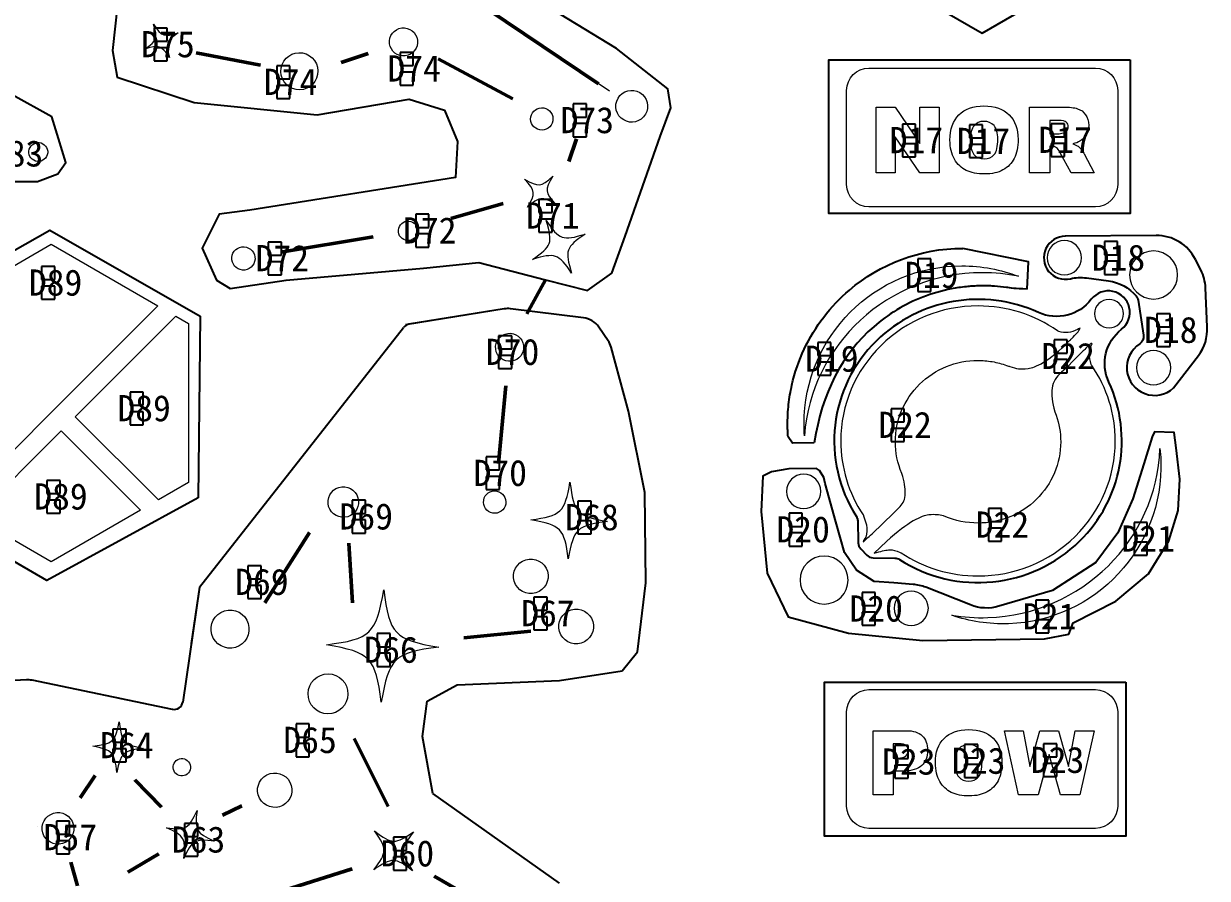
# Model space of a CAD drawing. Header units: millimetres. Extents: x -366 to 289, y -244 to 75.
# Drawn here: x 43.96 to 71.04, y 7.96 to 27.5 of the extents above; entities that cross this region are included whole.
import ezdxf

# ---------------------------------------------------------------- set-up
doc = ezdxf.new("R2010")
doc.units = ezdxf.units.MM
doc.header["$MEASUREMENT"] = 0
doc.linetypes.add('CENTER', pattern=[0.6, 0.375, -0.075, 0.075, -0.075])
for name, color, linetype in [('_U+56FE_U+5C42 1', 7, 'Continuous'), ('DEFAULT_1', 7, 'CENTER'), ('图层1', 1, 'Continuous')]:
    doc.layers.add(name, color=color, linetype=linetype)
doc.styles.add('TEXTSTYLE_3', font='simfang.ttf')

# ---------------------------------------------------------------- blocks, each defined once
blk = doc.blocks.new('LED A')
at = {"layer": 'DEFAULT_1'}
for p, q in [((2529.621, 927.49), (2529.621, 927.19)), ((2529.922, 927.49), (2529.621, 927.49)), ((2529.922, 927.19), (2529.922, 927.49)), ((2529.621, 927.19), (2529.922, 927.19)), ((2529.621, 927.04), (2529.621, 926.74)), ((2529.922, 927.04), (2529.621, 927.04)), ((2529.922, 926.74), (2529.922, 927.04)), ((2529.621, 926.74), (2529.922, 926.74))]:
    blk.add_line(p, q, dxfattribs=at)
blk = doc.blocks.new('LEDA 23')
at = {"color": 5}
blk.add_blockref('LED A', (-807.49, -1266.865), dxfattribs=at)

msp = doc.modelspace()

# ---------------------------------------------------------------- linework, layer by layer
at = {"layer": '_U+56FE_U+5C42 1', "lineweight": 0}
msp.add_lwpolyline([(57.362, 25.957), (53.951, 28.258)], dxfattribs=at)
at = {"layer": '_U+56FE_U+5C42 1', "lineweight": 50}
for points in [[(57.106, 26.13), (54.124, 28.141)], [(47.904, 26.839), (49.374, 26.552)], [(51.22, 26.615), (51.84, 26.819)], [(53.438, 26.696), (55.147, 25.78)], [(56.605, 24.87), (56.427, 24.352)], [(54.928, 23.393), (53.728, 23.047)], [(49.841, 22.277), (51.952, 22.631)], [(55.897, 21.647), (55.467, 20.864)], [(54.819, 17.44), (54.99, 19.218)], [(49.477, 14.253), (50.495, 15.867)], [(51.4, 15.621), (51.482, 14.253)], [(55.56, 13.612), (54.024, 13.458)], [(51.516, 11.151), (52.294, 9.601)], [(45.249, 9.796), (45.594, 10.31)], [(47.11, 9.587), (46.498, 10.209)], [(48.952, 9.615), (48.505, 9.399)], [(44.272, 9.148), (44.272, 9.148)], [(46.34, 8.095), (47.052, 8.515)], [(45.19, 7.787), (45.036, 8.326)], [(49.332, 7.494), (51.472, 8.172)], [(55.911, 6.524), (53.348, 8.008)]]:
    msp.add_lwpolyline(points, dxfattribs=at)
at = {"layer": '_U+56FE_U+5C42 1', "lineweight": 0}
for points in [[(63.894, 25.595), (64.46, 24.763), (64.46, 25.595), (64.899, 25.595), (64.899, 24.09), (64.46, 24.09), (63.897, 24.917), (63.897, 24.09), (63.459, 24.09), (63.459, 25.595)], [(47.729, 20.642), (47.729, 17.01), (47.039, 16.612), (45.138, 18.514), (47.435, 20.812)], [(46.63, 16.376), (44.586, 15.195), (42.833, 16.208), (44.816, 18.191)], [(66.824, 11.333), (66.979, 10.512), (67.206, 11.333), (67.635, 11.333), (67.862, 10.513), (68.017, 11.333), (68.446, 11.333), (68.122, 9.866), (67.678, 9.866), (67.421, 10.789), (67.165, 9.866), (66.72, 9.866), (66.394, 11.333)]]:
    msp.add_lwpolyline(points, close=True, dxfattribs=at)
for points in [[(46.732, 26.923), (47.01, 27.113), (47.028, 27.167), (46.928, 27.488)], [(46.928, 27.488), (47.117, 27.21), (47.171, 27.191), (47.492, 27.292)], [(52.328, 27.045), (52.306, 27.221), (52.43, 27.382), (52.606, 27.405)], [(52.606, 27.405), (52.782, 27.427), (52.943, 27.303), (52.966, 27.127)], [(47.492, 27.292), (47.214, 27.102), (47.196, 27.048), (47.296, 26.727)], [(52.966, 27.127), (52.988, 26.951), (52.864, 26.79), (52.687, 26.767)], [(47.296, 26.727), (47.106, 27.005), (47.053, 27.024), (46.732, 26.923)], [(49.847, 26.49), (49.889, 26.72), (50.109, 26.874), (50.34, 26.833)], [(50.34, 26.833), (50.571, 26.791), (50.725, 26.57), (50.683, 26.34)], [(52.687, 26.767), (52.511, 26.745), (52.351, 26.869), (52.328, 27.045)], [(50.19, 25.997), (49.96, 26.038), (49.806, 26.259), (49.847, 26.49)], [(50.683, 26.34), (50.642, 26.109), (50.421, 25.955), (50.19, 25.997)], [(62.785, 25.976), (62.785, 26.258), (63.014, 26.486), (63.295, 26.486)], [(63.295, 26.486), (63.295, 26.486), (68.477, 26.486), (68.477, 26.486)], [(68.477, 26.486), (68.759, 26.486), (68.987, 26.258), (68.987, 25.976)], [(57.599, 25.858), (57.733, 26.007), (57.963, 26.019), (58.113, 25.885)], [(57.626, 25.344), (57.477, 25.478), (57.464, 25.708), (57.599, 25.858)], [(62.785, 23.823), (62.785, 23.823), (62.785, 25.976), (62.785, 25.976)], [(68.987, 25.976), (68.987, 25.976), (68.987, 23.823), (68.987, 23.823)], [(55.559, 25.369), (55.584, 25.509), (55.717, 25.601), (55.856, 25.576)], [(55.856, 25.576), (55.995, 25.551), (56.088, 25.418), (56.063, 25.279)], [(66.966, 24.09), (66.966, 24.09), (66.966, 25.595), (66.966, 25.595)], [(66.966, 25.595), (66.966, 25.595), (67.741, 25.595), (67.741, 25.595)], [(67.741, 25.595), (67.884, 25.595), (67.994, 25.583), (68.07, 25.558)], [(68.07, 25.558), (68.146, 25.534), (68.207, 25.488), (68.254, 25.421)], [(55.766, 25.072), (55.626, 25.097), (55.534, 25.23), (55.559, 25.369)], [(56.063, 25.279), (56.038, 25.14), (55.905, 25.047), (55.766, 25.072)], [(65.149, 24.842), (65.149, 25.087), (65.218, 25.279), (65.355, 25.416)], [(67.637, 25.291), (67.637, 25.291), (67.433, 25.291), (67.433, 25.291)], [(67.433, 25.291), (67.433, 25.291), (67.433, 24.985), (67.433, 24.985)], [(67.81, 25.252), (67.78, 25.278), (67.722, 25.291), (67.637, 25.291)], [(65.7, 25.169), (65.643, 25.103), (65.614, 24.993), (65.614, 24.84)], [(67.433, 24.985), (67.433, 24.985), (67.629, 24.985), (67.629, 24.985)], [(67.629, 24.985), (67.65, 24.985), (67.691, 24.992), (67.752, 25.006)], [(67.752, 25.006), (67.783, 25.012), (67.808, 25.028), (67.827, 25.053)], [(68.27, 24.961), (68.235, 24.901), (68.186, 24.852), (68.123, 24.814)], [(44.077, 24.59), (44.089, 24.708), (44.195, 24.795), (44.313, 24.783)], [(44.313, 24.783), (44.432, 24.771), (44.519, 24.665), (44.507, 24.546)], [(65.253, 24.402), (65.184, 24.519), (65.149, 24.666), (65.149, 24.842)], [(65.614, 24.84), (65.614, 24.688), (65.643, 24.579), (65.699, 24.512)], [(67.474, 24.701), (67.474, 24.701), (67.433, 24.701), (67.433, 24.701)], [(67.433, 24.701), (67.433, 24.701), (67.433, 24.09), (67.433, 24.09)], [(67.588, 24.666), (67.554, 24.689), (67.516, 24.701), (67.474, 24.701)], [(67.672, 24.55), (67.64, 24.61), (67.612, 24.648), (67.588, 24.666)], [(68.123, 24.814), (68.084, 24.79), (68.029, 24.77), (67.96, 24.754)], [(67.96, 24.754), (68.016, 24.736), (68.056, 24.717), (68.081, 24.699)], [(68.081, 24.699), (68.098, 24.687), (68.123, 24.66), (68.156, 24.62)], [(44.27, 24.353), (44.151, 24.365), (44.065, 24.471), (44.077, 24.59)], [(44.507, 24.546), (44.495, 24.428), (44.389, 24.341), (44.27, 24.353)], [(65.523, 24.146), (65.412, 24.2), (65.322, 24.285), (65.253, 24.402)], [(67.92, 24.09), (67.92, 24.09), (67.672, 24.55), (67.672, 24.55)], [(68.156, 24.62), (68.188, 24.579), (68.21, 24.548), (68.221, 24.526)], [(68.221, 24.526), (68.221, 24.526), (68.446, 24.09), (68.446, 24.09)], [(55.419, 23.946), (55.732, 23.762), (55.793, 23.768), (56.061, 24.014)], [(55.487, 23.305), (55.671, 23.618), (55.665, 23.679), (55.419, 23.946)], [(56.061, 24.014), (55.876, 23.701), (55.883, 23.64), (56.129, 23.373)], [(67.433, 24.09), (67.433, 24.09), (66.966, 24.09), (66.966, 24.09)], [(68.446, 24.09), (68.446, 24.09), (67.92, 24.09), (67.92, 24.09)], [(63.295, 23.313), (63.014, 23.313), (62.785, 23.542), (62.785, 23.823)], [(68.987, 23.823), (68.987, 23.542), (68.759, 23.313), (68.477, 23.313)], [(56.129, 23.373), (55.815, 23.557), (55.754, 23.551), (55.487, 23.305)], [(68.477, 23.313), (68.477, 23.313), (63.295, 23.313), (63.295, 23.313)], [(52.531, 22.737), (52.516, 22.86), (52.602, 22.971), (52.724, 22.987)], [(52.724, 22.987), (52.846, 23.002), (52.958, 22.916), (52.973, 22.794)], [(52.973, 22.794), (52.989, 22.672), (52.902, 22.56), (52.78, 22.545)], [(55.601, 22.109), (56.04, 22.409), (56.069, 22.494), (55.911, 23.001)], [(55.911, 23.001), (56.21, 22.562), (56.295, 22.532), (56.802, 22.691)], [(52.78, 22.545), (52.658, 22.529), (52.547, 22.615), (52.531, 22.737)], [(56.802, 22.691), (56.363, 22.392), (56.333, 22.307), (56.492, 21.8)], [(42.677, 21.354), (42.677, 21.354), (44.586, 22.457), (44.586, 22.457)], [(44.586, 22.457), (44.586, 22.457), (47.026, 21.048), (47.026, 21.048)], [(48.72, 22.1), (48.701, 22.246), (48.805, 22.38), (48.951, 22.398)], [(48.951, 22.398), (49.097, 22.417), (49.23, 22.313), (49.249, 22.167)], [(56.492, 21.8), (56.193, 22.239), (56.108, 22.268), (55.601, 22.109)], [(49.018, 21.869), (48.872, 21.851), (48.739, 21.954), (48.72, 22.1)], [(49.249, 22.167), (49.267, 22.021), (49.164, 21.888), (49.018, 21.869)], [(65.422, 21.964), (65.877, 21.964), (66.313, 21.88), (66.714, 21.725)], [(47.026, 21.048), (47.026, 21.048), (44.655, 18.675), (44.655, 18.675)], [(54.756, 20.06), (54.734, 20.236), (54.858, 20.397), (55.035, 20.42)], [(55.035, 20.42), (55.211, 20.442), (55.371, 20.317), (55.394, 20.141)], [(67.624, 20.467), (67.624, 20.467), (67.612, 20.475), (67.612, 20.475)], [(67.637, 20.463), (67.637, 20.463), (67.624, 20.467), (67.624, 20.467)], [(68.069, 20.512), (67.931, 20.431), (67.786, 20.415), (67.637, 20.463)], [(67.888, 20.255), (67.91, 20.276), (67.928, 20.294), (67.946, 20.312)], [(67.946, 20.312), (67.946, 20.312), (67.967, 20.332), (67.967, 20.332)], [(67.967, 20.332), (68.065, 20.431), (68.12, 20.501), (68.131, 20.54)], [(68.131, 20.54), (68.126, 20.539), (68.104, 20.533), (68.069, 20.512)], [(55.116, 19.782), (54.94, 19.76), (54.779, 19.884), (54.756, 20.06)], [(55.394, 20.141), (55.416, 19.965), (55.292, 19.804), (55.116, 19.782)], [(66.937, 19.617), (67.1, 19.635), (67.398, 19.761), (67.888, 20.255)], [(68.233, 20.053), (68.212, 20.033), (68.19, 20.01), (68.159, 19.982)], [(68.258, 20.079), (68.258, 20.079), (68.233, 20.053), (68.233, 20.053)], [(68.358, 20.17), (68.337, 20.154), (68.306, 20.126), (68.258, 20.079)], [(68.383, 19.71), (68.329, 19.892), (68.33, 20.035), (68.387, 20.147)], [(68.386, 20.191), (68.386, 20.191), (68.378, 20.186), (68.358, 20.17)], [(68.402, 20.181), (68.398, 20.184), (68.393, 20.187), (68.386, 20.191)], [(68.387, 20.147), (68.395, 20.164), (68.4, 20.175), (68.402, 20.181)], [(66.116, 19.773), (66.229, 19.754), (66.337, 19.726), (66.447, 19.686)], [(68.159, 19.982), (67.946, 19.764), (67.778, 19.597), (67.657, 19.487)], [(66.447, 19.686), (66.476, 19.677), (66.5, 19.669), (66.523, 19.662)], [(66.523, 19.662), (66.672, 19.609), (66.753, 19.595), (66.937, 19.617)], [(68.388, 19.696), (68.388, 19.696), (68.383, 19.71), (68.383, 19.71)], [(68.396, 19.684), (68.396, 19.684), (68.388, 19.696), (68.388, 19.696)], [(67.657, 19.487), (67.552, 19.391), (67.494, 19.268), (67.481, 19.11)], [(67.481, 19.11), (67.468, 18.955), (67.502, 18.766), (67.58, 18.548)], [(44.654, 18.675), (44.654, 18.675), (42.692, 16.711), (42.692, 16.711)], [(44.655, 18.675), (44.654, 18.675), (44.654, 18.675), (44.654, 18.675)], [(66.016, 13.919), (68.172, 13.995), (69.88, 15.7), (69.954, 17.786)], [(69.954, 17.786), (69.964, 17.698), (69.971, 17.608), (69.974, 17.518)], [(69.974, 17.518), (70.043, 15.522), (68.485, 13.848), (66.492, 13.779)], [(64.127, 16.754), (64.133, 16.878), (64.107, 17.034), (64.049, 17.217)], [(50.935, 16.461), (50.879, 16.645), (50.984, 16.84), (51.168, 16.895)], [(54.482, 16.606), (54.507, 16.746), (54.64, 16.838), (54.779, 16.813)], [(54.779, 16.813), (54.918, 16.788), (55.011, 16.655), (54.986, 16.516)], [(55.56, 16.156), (56.253, 16.244), (56.338, 16.326), (56.456, 17.015)], [(56.456, 17.015), (56.544, 16.321), (56.625, 16.236), (57.314, 16.118)], [(54.689, 16.309), (54.549, 16.334), (54.457, 16.467), (54.482, 16.606)], [(64.011, 16.459), (64.082, 16.531), (64.12, 16.627), (64.127, 16.754)], [(51.37, 16.227), (51.185, 16.171), (50.99, 16.276), (50.935, 16.461)], [(54.986, 16.516), (54.961, 16.377), (54.828, 16.284), (54.689, 16.309)], [(63.163, 16.269), (63.163, 16.269), (63.169, 16.26), (63.169, 16.26)], [(63.169, 16.26), (63.169, 16.26), (63.173, 16.25), (63.173, 16.25)], [(63.173, 16.25), (63.239, 16.072), (63.301, 15.849), (63.188, 15.702)], [(63.444, 15.909), (63.699, 16.153), (63.881, 16.33), (63.988, 16.436)], [(64.663, 16.266), (64.502, 16.247), (64.204, 16.126), (63.701, 15.656)], [(63.988, 16.436), (63.988, 16.436), (64.011, 16.459), (64.011, 16.459)], [(65.001, 16.245), (64.888, 16.269), (64.819, 16.283), (64.663, 16.266)], [(56.418, 15.26), (56.33, 15.953), (56.249, 16.039), (55.56, 16.156)], [(57.314, 16.118), (56.621, 16.03), (56.536, 15.949), (56.418, 15.26)], [(65.018, 16.241), (65.018, 16.241), (65.001, 16.245), (65.001, 16.245)], [(63.208, 15.688), (63.254, 15.728), (63.334, 15.802), (63.444, 15.909)], [(63.183, 15.696), (63.179, 15.691), (63.173, 15.683), (63.162, 15.653)], [(63.162, 15.653), (63.164, 15.655), (63.181, 15.665), (63.208, 15.688)], [(63.188, 15.702), (63.188, 15.702), (63.183, 15.696), (63.183, 15.696)], [(63.701, 15.656), (63.701, 15.656), (63.414, 15.392), (63.414, 15.392)], [(63.414, 15.392), (63.565, 15.435), (63.67, 15.459), (63.741, 15.468)], [(55.181, 14.75), (55.118, 14.959), (55.236, 15.18), (55.446, 15.243)], [(55.446, 15.243), (55.655, 15.306), (55.876, 15.187), (55.939, 14.978)], [(64.014, 15.411), (64.014, 15.411), (64.03, 15.403), (64.03, 15.403)], [(55.939, 14.978), (56.002, 14.769), (55.883, 14.548), (55.674, 14.485)], [(55.674, 14.485), (55.464, 14.422), (55.244, 14.541), (55.181, 14.75)], [(50.882, 13.299), (51.898, 13.427), (52.023, 13.546), (52.195, 14.556)], [(52.195, 14.556), (52.324, 13.54), (52.443, 13.415), (53.452, 13.243)], [(56.976, 13.83), (57.039, 13.621), (56.921, 13.4), (56.711, 13.337)], [(66.492, 13.779), (66.037, 13.763), (65.599, 13.832), (65.193, 13.972)], [(65.193, 13.972), (65.46, 13.928), (65.735, 13.909), (66.016, 13.919)], [(56.711, 13.337), (56.502, 13.274), (56.281, 13.393), (56.218, 13.602)], [(48.804, 13.239), (48.573, 13.17), (48.331, 13.3), (48.261, 13.531)], [(52.139, 11.985), (52.011, 13.001), (51.891, 13.126), (50.882, 13.299)], [(53.452, 13.243), (52.436, 13.114), (52.312, 12.995), (52.139, 11.985)], [(50.463, 12.18), (50.466, 12.433), (50.673, 12.635), (50.925, 12.632)], [(50.925, 12.632), (51.177, 12.629), (51.38, 12.422), (51.377, 12.17)], [(62.785, 11.761), (62.785, 12.043), (63.014, 12.271), (63.295, 12.271)], [(63.295, 12.271), (63.295, 12.271), (68.477, 12.271), (68.477, 12.271)], [(68.477, 12.271), (68.759, 12.271), (68.987, 12.043), (68.987, 11.761)], [(50.914, 11.718), (50.662, 11.721), (50.46, 11.928), (50.463, 12.18)], [(51.377, 12.17), (51.374, 11.917), (51.167, 11.715), (50.914, 11.718)], [(62.785, 9.608), (62.785, 9.608), (62.785, 11.761), (62.785, 11.761)], [(68.987, 11.761), (68.987, 11.761), (68.987, 9.608), (68.987, 9.608)], [(45.536, 10.981), (45.996, 11.027), (46.054, 11.08), (46.143, 11.534)], [(46.143, 11.534), (46.19, 11.074), (46.242, 11.016), (46.696, 10.927)], [(63.392, 11.333), (63.392, 11.333), (64.145, 11.333), (64.145, 11.333)], [(63.392, 9.866), (63.392, 9.866), (63.392, 11.333), (63.392, 11.333)], [(64.145, 11.333), (64.309, 11.333), (64.432, 11.293), (64.514, 11.216)], [(64.817, 10.598), (64.817, 10.838), (64.883, 11.024), (65.017, 11.157)], [(46.089, 10.374), (46.042, 10.834), (45.99, 10.891), (45.536, 10.981)], [(46.696, 10.927), (46.236, 10.88), (46.178, 10.827), (46.089, 10.374)], [(63.976, 11.034), (63.976, 11.034), (63.847, 11.034), (63.847, 11.034)], [(63.847, 11.034), (63.847, 11.034), (63.847, 10.707), (63.847, 10.707)], [(64.149, 10.986), (64.119, 11.018), (64.061, 11.034), (63.976, 11.034)], [(65.353, 10.917), (65.297, 10.853), (65.27, 10.746), (65.27, 10.596)], [(47.397, 10.404), (47.346, 10.501), (47.384, 10.621), (47.481, 10.672)], [(47.481, 10.672), (47.579, 10.723), (47.699, 10.685), (47.75, 10.588)], [(47.75, 10.588), (47.8, 10.49), (47.763, 10.37), (47.665, 10.319)], [(63.847, 10.707), (63.847, 10.707), (63.958, 10.707), (63.958, 10.707)], [(63.958, 10.707), (64.046, 10.707), (64.107, 10.722), (64.142, 10.753)], [(64.918, 10.17), (64.85, 10.284), (64.817, 10.427), (64.817, 10.598)], [(65.27, 10.596), (65.27, 10.448), (65.297, 10.342), (65.352, 10.277)], [(47.665, 10.319), (47.568, 10.268), (47.447, 10.306), (47.397, 10.404)], [(49.353, 9.79), (49.252, 9.982), (49.327, 10.22), (49.52, 10.32)], [(49.52, 10.32), (49.712, 10.421), (49.95, 10.346), (50.05, 10.154)], [(64.095, 10.41), (64.095, 10.41), (63.847, 10.41), (63.847, 10.41)], [(63.847, 10.41), (63.847, 10.41), (63.847, 9.866), (63.847, 9.866)], [(64.503, 10.535), (64.414, 10.452), (64.278, 10.41), (64.095, 10.41)], [(50.05, 10.154), (50.151, 9.961), (50.076, 9.723), (49.883, 9.623)], [(65.181, 9.92), (65.073, 9.973), (64.985, 10.056), (64.918, 10.17)], [(66.25, 10.189), (66.192, 10.079), (66.108, 9.994), (65.999, 9.933)], [(49.883, 9.623), (49.691, 9.522), (49.453, 9.597), (49.353, 9.79)], [(63.847, 9.866), (63.847, 9.866), (63.392, 9.866), (63.392, 9.866)], [(44.575, 9.419), (44.752, 9.512), (44.971, 9.443), (45.064, 9.266)], [(47.225, 9.111), (47.674, 9.056), (47.74, 9.093), (47.923, 9.507)], [(47.923, 9.507), (47.868, 9.058), (47.906, 8.992), (48.319, 8.808)], [(63.295, 9.098), (63.014, 9.098), (62.785, 9.327), (62.785, 9.608)], [(68.987, 9.608), (68.987, 9.327), (68.759, 9.098), (68.477, 9.098)], [(44.421, 8.93), (44.328, 9.108), (44.397, 9.327), (44.575, 9.419)], [(45.064, 9.266), (45.157, 9.088), (45.088, 8.869), (44.91, 8.776)], [(47.621, 8.412), (47.676, 8.861), (47.638, 8.928), (47.225, 9.111)], [(51.967, 8.15), (52.274, 8.546), (52.276, 8.63), (51.986, 9.039)], [(51.986, 9.039), (52.382, 8.732), (52.467, 8.73), (52.876, 9.02)], [(52.876, 9.02), (52.569, 8.624), (52.567, 8.539), (52.856, 8.13)], [(68.477, 9.098), (68.477, 9.098), (63.295, 9.098), (63.295, 9.098)], [(44.91, 8.776), (44.733, 8.684), (44.514, 8.753), (44.421, 8.93)], [(48.319, 8.808), (47.871, 8.863), (47.804, 8.826), (47.621, 8.412)], [(52.856, 8.13), (52.46, 8.437), (52.376, 8.439), (51.967, 8.15)]]:
    msp.add_open_spline(points, degree=3, dxfattribs=at)
for points, knots in [([(58.113, 25.885), (58.262, 25.75), (58.275, 25.52), (58.14, 25.371), (58.006, 25.221), (57.776, 25.209), (57.626, 25.344)], [2, 2, 2, 2, 3, 3, 3, 4, 4, 4, 4]), ([(65.355, 25.416), (65.491, 25.553), (65.682, 25.621), (65.926, 25.621), (66.177, 25.621), (66.37, 25.554), (66.506, 25.419)], [1, 1, 1, 1, 2, 2, 2, 3, 3, 3, 3]), ([(66.158, 25.171), (66.101, 25.236), (66.023, 25.269), (65.925, 25.269), (65.832, 25.269), (65.756, 25.236), (65.7, 25.169)], [5, 5, 5, 5, 6, 6, 6, 7, 7, 7, 7]), ([(66.506, 25.419), (66.641, 25.285), (66.709, 25.096), (66.709, 24.854), (66.709, 24.678), (66.679, 24.534), (66.62, 24.421)], [3, 3, 3, 3, 4, 4, 4, 5, 5, 5, 5]), ([(67.827, 25.053), (67.847, 25.079), (67.857, 25.108), (67.857, 25.141), (67.857, 25.189), (67.841, 25.226), (67.81, 25.252)], [3, 3, 3, 3, 4, 4, 4, 5, 5, 5, 5]), ([(68.254, 25.421), (68.3, 25.355), (68.324, 25.273), (68.324, 25.177), (68.324, 25.094), (68.306, 25.022), (68.27, 24.961)], [4, 4, 4, 4, 5, 5, 5, 6, 6, 6, 6]), ([(66.162, 24.51), (66.216, 24.575), (66.244, 24.692), (66.244, 24.86), (66.244, 25.002), (66.215, 25.105), (66.158, 25.171)], [3, 3, 3, 3, 4, 4, 4, 5, 5, 5, 5]), ([(66.62, 24.421), (66.561, 24.309), (66.475, 24.221), (66.363, 24.158), (66.251, 24.096), (66.112, 24.065), (65.945, 24.065), (65.775, 24.065), (65.635, 24.092), (65.523, 24.146)], [5, 5, 5, 5, 6, 6, 6, 7, 7, 7, 8, 8, 8, 8]), ([(65.699, 24.512), (65.756, 24.446), (65.832, 24.413), (65.93, 24.413), (66.03, 24.413), (66.107, 24.445), (66.162, 24.51)], [1, 1, 1, 1, 2, 2, 2, 3, 3, 3, 3]), ([(67.767, 22.541), (67.984, 22.541), (68.159, 22.365), (68.159, 22.148), (68.159, 21.931), (67.984, 21.755), (67.767, 21.755), (67.55, 21.755), (67.375, 21.931), (67.375, 22.148), (67.375, 22.365), (67.55, 22.541), (67.767, 22.541)], [0, 0, 0, 0, 1, 1, 1, 2, 2, 2, 3, 3, 3, 4, 4, 4, 4]), ([(69.807, 22.305), (70.111, 22.305), (70.357, 22.059), (70.357, 21.755), (70.357, 21.451), (70.111, 21.205), (69.807, 21.205), (69.504, 21.205), (69.258, 21.451), (69.258, 21.755), (69.258, 22.059), (69.504, 22.305), (69.807, 22.305)], [0, 0, 0, 0, 1, 1, 1, 2, 2, 2, 3, 3, 3, 4, 4, 4, 4]), ([(61.822, 18.079), (61.815, 18.168), (61.812, 18.258), (61.812, 18.349), (61.812, 20.345), (63.428, 21.964), (65.422, 21.964)], [3, 3, 3, 3, 4, 4, 4, 5, 5, 5, 5]), ([(66.714, 21.725), (66.449, 21.779), (66.174, 21.807), (65.893, 21.807), (63.735, 21.807), (61.968, 20.162), (61.822, 18.079)], [1, 1, 1, 1, 2, 2, 2, 3, 3, 3, 3]), ([(69.023, 21.1), (68.961, 21.162), (68.878, 21.196), (68.789, 21.196), (68.701, 21.196), (68.618, 21.162), (68.555, 21.1)], [0, 0, 0, 0, 1, 1, 1, 2, 2, 2, 2]), ([(67.612, 20.475), (67.078, 20.849), (66.449, 21.047), (65.792, 21.047), (64.953, 21.047), (64.165, 20.726), (63.572, 20.143)], [3, 3, 3, 3, 4, 4, 4, 5, 5, 5, 5]), ([(68.555, 21.1), (68.493, 21.039), (68.458, 20.957), (68.458, 20.87), (68.458, 20.783), (68.493, 20.701), (68.555, 20.64)], [2, 2, 2, 2, 3, 3, 3, 4, 4, 4, 4]), ([(69.023, 20.64), (69.086, 20.701), (69.12, 20.783), (69.12, 20.87), (69.12, 20.957), (69.086, 21.039), (69.023, 21.1)], [6, 6, 6, 6, 7, 7, 7, 8, 8, 8, 8]), ([(68.555, 20.64), (68.618, 20.579), (68.701, 20.545), (68.789, 20.545), (68.878, 20.545), (68.961, 20.579), (69.023, 20.64)], [4, 4, 4, 4, 5, 5, 5, 6, 6, 6, 6]), ([(63.572, 20.143), (62.979, 19.559), (62.652, 18.784), (62.652, 17.959), (62.652, 17.356), (62.829, 16.772), (63.163, 16.269)], [5, 5, 5, 5, 6, 6, 6, 7, 7, 7, 7]), ([(64.454, 19.256), (64.812, 19.607), (65.286, 19.801), (65.792, 19.801), (65.898, 19.801), (66.001, 19.792), (66.116, 19.773)], [20, 20, 20, 20, 21, 21, 21, 22, 22, 22, 22]), ([(69.807, 20.026), (70.024, 20.026), (70.2, 19.85), (70.2, 19.633), (70.2, 19.416), (70.024, 19.24), (69.807, 19.24), (69.591, 19.24), (69.415, 19.416), (69.415, 19.633), (69.415, 19.85), (69.591, 20.026), (69.807, 20.026)], [0, 0, 0, 0, 1, 1, 1, 2, 2, 2, 3, 3, 3, 4, 4, 4, 4]), ([(68.012, 15.776), (68.605, 16.359), (68.931, 17.134), (68.931, 17.959), (68.931, 18.577), (68.746, 19.174), (68.396, 19.684)], [26, 26, 26, 26, 27, 27, 27, 28, 28, 28, 28]), ([(64.049, 17.217), (63.95, 17.446), (63.9, 17.69), (63.9, 17.941), (63.9, 18.437), (64.097, 18.905), (64.454, 19.256)], [18, 18, 18, 18, 19, 19, 19, 20, 20, 20, 20]), ([(67.58, 18.548), (67.648, 18.353), (67.683, 18.149), (67.683, 17.941), (67.683, 17.444), (67.486, 16.977), (67.129, 16.625)], [12, 12, 12, 12, 13, 13, 13, 14, 14, 14, 14]), ([(61.803, 17.197), (62.019, 17.197), (62.195, 17.021), (62.195, 16.804), (62.195, 16.587), (62.019, 16.411), (61.803, 16.411), (61.586, 16.411), (61.41, 16.587), (61.41, 16.804), (61.41, 17.021), (61.586, 17.197), (61.803, 17.197)], [0, 0, 0, 0, 1, 1, 1, 2, 2, 2, 3, 3, 3, 4, 4, 4, 4]), ([(51.168, 16.895), (51.353, 16.951), (51.548, 16.846), (51.603, 16.662), (51.659, 16.477), (51.554, 16.283), (51.37, 16.227)], [2, 2, 2, 2, 3, 3, 3, 4, 4, 4, 4]), ([(67.129, 16.625), (66.772, 16.274), (66.297, 16.081), (65.792, 16.081), (65.526, 16.081), (65.273, 16.133), (65.018, 16.241)], [14, 14, 14, 14, 15, 15, 15, 16, 16, 16, 16]), ([(64.03, 15.403), (64.551, 15.055), (65.16, 14.871), (65.792, 14.871), (66.63, 14.871), (67.418, 15.192), (68.012, 15.776)], [24, 24, 24, 24, 25, 25, 25, 26, 26, 26, 26]), ([(63.741, 15.468), (63.753, 15.47), (63.765, 15.47), (63.778, 15.47), (63.841, 15.47), (63.918, 15.451), (64.014, 15.411)], [21, 21, 21, 21, 22, 22, 22, 23, 23, 23, 23]), ([(62.271, 15.327), (62.574, 15.327), (62.82, 15.081), (62.82, 14.777), (62.82, 14.473), (62.574, 14.227), (62.271, 14.227), (61.967, 14.227), (61.721, 14.473), (61.721, 14.777), (61.721, 15.081), (61.967, 15.327), (62.271, 15.327)], [0, 0, 0, 0, 1, 1, 1, 2, 2, 2, 3, 3, 3, 4, 4, 4, 4]), ([(64.263, 14.525), (64.479, 14.525), (64.655, 14.349), (64.655, 14.132), (64.655, 13.915), (64.479, 13.739), (64.263, 13.739), (64.046, 13.739), (63.87, 13.915), (63.87, 14.132), (63.87, 14.349), (64.046, 14.525), (64.263, 14.525)], [0, 0, 0, 0, 1, 1, 1, 2, 2, 2, 3, 3, 3, 4, 4, 4, 4]), ([(48.261, 13.531), (48.192, 13.761), (48.322, 14.004), (48.553, 14.073), (48.783, 14.142), (49.026, 14.012), (49.095, 13.782), (49.164, 13.551), (49.034, 13.309), (48.804, 13.239)], [1, 1, 1, 1, 2, 2, 2, 3, 3, 3, 4, 4, 4, 4]), ([(56.218, 13.602), (56.155, 13.811), (56.274, 14.032), (56.483, 14.095), (56.693, 14.158), (56.913, 14.039), (56.976, 13.83)], [1, 1, 1, 1, 2, 2, 2, 3, 3, 3, 3]), ([(64.514, 11.216), (64.596, 11.137), (64.637, 11.026), (64.637, 10.882), (64.637, 10.734), (64.592, 10.619), (64.503, 10.535)], [2, 2, 2, 2, 3, 3, 3, 4, 4, 4, 4]), ([(65.017, 11.157), (65.15, 11.291), (65.336, 11.358), (65.574, 11.358), (65.818, 11.358), (66.006, 11.292), (66.138, 11.161)], [1, 1, 1, 1, 2, 2, 2, 3, 3, 3, 3]), ([(66.138, 11.161), (66.27, 11.03), (66.336, 10.846), (66.336, 10.61), (66.336, 10.439), (66.307, 10.298), (66.25, 10.189)], [3, 3, 3, 3, 4, 4, 4, 5, 5, 5, 5]), ([(64.142, 10.753), (64.178, 10.783), (64.195, 10.822), (64.195, 10.869), (64.195, 10.915), (64.18, 10.954), (64.149, 10.986)], [2, 2, 2, 2, 3, 3, 3, 4, 4, 4, 4]), ([(65.799, 10.919), (65.744, 10.983), (65.668, 11.014), (65.573, 11.014), (65.481, 11.014), (65.408, 10.982), (65.353, 10.917)], [5, 5, 5, 5, 6, 6, 6, 7, 7, 7, 7]), ([(65.803, 10.275), (65.856, 10.339), (65.883, 10.452), (65.883, 10.616), (65.883, 10.754), (65.855, 10.855), (65.799, 10.919)], [3, 3, 3, 3, 4, 4, 4, 5, 5, 5, 5]), ([(65.352, 10.277), (65.407, 10.212), (65.482, 10.18), (65.577, 10.18), (65.674, 10.18), (65.749, 10.212), (65.803, 10.275)], [1, 1, 1, 1, 2, 2, 2, 3, 3, 3, 3]), ([(65.999, 9.933), (65.89, 9.872), (65.754, 9.841), (65.592, 9.841), (65.426, 9.841), (65.29, 9.867), (65.181, 9.92)], [6, 6, 6, 6, 7, 7, 7, 8, 8, 8, 8])]:
    msp.add_open_spline(points, degree=3, knots=knots, dxfattribs=at)
at = {"layer": 'Defpoints', "color": 6}
for p, q in [((54.952, 20.979), (52.692, 20.616)), ((54.952, 20.979), (52.769, 20.628)), ((56.764, 20.776), (55.092, 20.982)), ((56.764, 20.776), (55.092, 20.982)), ((47.98, 14.612), (52.644, 20.554)), ((57.328, 20.251), (57.116, 20.561)), ((57.328, 20.251), (57.116, 20.561)), ((57.797, 18.638), (57.397, 20.101)), ((57.797, 18.638), (57.397, 20.101)), ((58.171, 16.78), (57.797, 18.638)), ((58.171, 16.78), (57.797, 18.638)), ((58.195, 14.715), (58.171, 16.78)), ((58.195, 14.715), (58.171, 16.78)), ((58.002, 13.134), (58.195, 14.715)), ((58.002, 13.134), (58.195, 14.715)), ((47.98, 14.612), (47.597, 11.988)), ((47.98, 14.612), (47.792, 13.324)), ((57.653, 12.7), (58.002, 13.134)), ((57.653, 12.7), (58.002, 13.134)), ((44.021, 12.494), (42.834, 12.433)), ((47.359, 11.821), (44.148, 12.485)), ((53.876, 12.383), (56.216, 12.479)), ((53.876, 12.383), (56.216, 12.479)), ((56.216, 12.479), (57.653, 12.7)), ((56.216, 12.479), (57.653, 12.7)), ((53.188, 12.009), (53.876, 12.383)), ((53.188, 12.009), (53.876, 12.383)), ((53.079, 11.201), (53.188, 12.009)), ((53.079, 11.201), (53.188, 12.009)), ((53.321, 9.899), (53.079, 11.201)), ((53.321, 9.899), (53.079, 11.201)), ((56.217, 7.846), (53.321, 9.899)), ((56.217, 7.846), (53.321, 9.899))]:
    msp.add_line(p, q, dxfattribs=at)
for points in [[(63.855, 30.443), (63.855, 28.459), (65.886, 27.286), (67.911, 28.456), (67.911, 30.447), (65.886, 31.616)], [(69.273, 26.675), (69.273, 23.16), (62.378, 23.16), (62.378, 26.675)], [(47.946, 16.662), (44.487, 14.768), (41.056, 16.754), (41.056, 20.796), (44.557, 22.782), (47.993, 20.816)], [(69.173, 12.439), (69.173, 8.924), (62.279, 8.924), (62.279, 12.439)]]:
    msp.add_lwpolyline(points, close=True, dxfattribs=at)
for points in [[(46.158, 28.427), (45.986, 26.887), (46.095, 26.28), (47.856, 25.701), (50.675, 25.418), (52.778, 25.775), (53.588, 25.526), (53.884, 24.811), (53.837, 23.986), (49.134, 23.239), (48.433, 23.145), (48.043, 22.365), (48.37, 21.634), (48.682, 21.447), (49.959, 21.634), (53.105, 21.914), (54.37, 22.04), (55.897, 21.647), (56.859, 21.399), (57.417, 21.795), (57.715, 22.644), (58.516, 24.926), (58.763, 25.58), (58.693, 26.01), (57.522, 26.934), (54.952, 28.503)], [(43.352, 23.895), (44.271, 23.895), (44.738, 24.066), (44.924, 24.329), (44.753, 24.876), (44.598, 25.374), (43.694, 25.872)], [(66.919, 21.43), (66.949, 22.058), (65.444, 22.364)], [(62.046, 17.915), (61.548, 17.907), (61.445, 18.05)]]:
    msp.add_lwpolyline(points, dxfattribs=at)
for points in [[(67.79, 22.641, 1.123587), (67.905, 21.669, -0.092037), (68.27, 21.687), (68.779, 21.619, -0.185657), (69.409, 21.275, -0.137815), (69.454, 21.177), (69.58, 20.376, -0.298582), (69.49, 20.177, 1.094551), (70.265, 19.171), (70.833, 19.914, 0.176162), (71.037, 20.566), (70.996, 21.463, 0.106293), (70.89, 21.87), (70.767, 22.111, 0.285092), (69.867, 22.659), (67.783, 22.641)], [(68.117, 15.669, 0.318141), (68.784, 19.305, -0.348828), (69.075, 20.514, 1.136224), (68.384, 21.199, -0.349741), (67.175, 20.897, 0.309794), (63.467, 20.25, 0.355741), (63.008, 16.232, -0.137206), (63.039, 16.129), (63.052, 15.627, 0.187979), (63.108, 15.493), (63.248, 15.347, 0.199621), (63.389, 15.286), (63.889, 15.279, -0.139667), (63.994, 15.247, 0.349252), (68.117, 15.669)]]:
    msp.add_lwpolyline(points, format="xyb", dxfattribs=at)
msp.add_lwpolyline([(64.305, 14.679), (63.869, 14.712), (63.418, 14.747), (63.01, 15.005), (62.736, 15.41), (62.539, 16.112), (62.293, 16.989), (62.261, 17.124), (62.163, 17.28), (62.099, 17.329), (61.46, 17.324), (61.07, 17.253), (60.865, 17.153), (60.832, 16.342), (60.964, 14.932), (61.451, 13.936), (62.831, 13.561), (64.529, 13.395), (67.313, 13.437), (67.867, 13.541), (67.971, 13.8), (68.943, 14.295), (69.695, 14.918), (70.154, 15.671), (70.374, 16.368), (70.408, 17.084), (70.328, 17.801), (70.28, 18.154), (69.831, 18.167), (69.773, 18.051), (69.583, 17.437), (69.336, 16.636), (68.991, 15.855), (68.489, 15.178), (67.499, 14.539), (66.267, 14.178, -0.167064), (65.617, 14.208), (64.596, 14.612, 0.07518)], format="xyb", close=True, dxfattribs=at)
for centre, radius, start, end in [((55.031, 20.486), 0.5, 82.9756, 99.1438), ((55.031, 20.486), 0.5, 82.9756, 99.1438), ((52.801, 20.43), 0.2, 99.1438, 141.8731), ((56.703, 20.28), 0.5, 34.2682, 82.9756), ((56.703, 20.28), 0.5, 34.2682, 82.9756), ((56.915, 19.969), 0.5, 15.3034, 34.2682), ((56.915, 19.969), 0.5, 15.3034, 34.2682), ((44.046, 11.995), 0.5, 78.3188, 92.9568), ((46.027, 11.586), 0.5, 71.1231, 78.3188), ((47.399, 12.017), 0.2, 258.3188, 351.6916)]:
    msp.add_arc(centre, radius, start, end, dxfattribs=at)
for points, knots in [([(61.445, 18.05), (61.444, 18.075), (61.442, 18.1), (61.438, 18.175), (61.436, 18.225), (61.435, 18.299), (61.435, 18.321), (61.435, 18.345), (61.435, 18.344), (61.435, 18.351), (61.435, 18.376), (61.435, 18.414), (61.435, 18.434), (61.437, 18.491), (61.438, 18.529), (61.444, 18.643), (61.451, 18.718), (61.475, 18.942), (61.5, 19.089), (61.597, 19.521), (61.693, 19.798), (62.062, 20.581), (62.416, 21.042), (63.55, 22.005), (64.457, 22.364), (65.444, 22.364)], [3, 3, 3, 3, 3.252753, 3.252753, 3.75826, 3.75826, 3.98449, 3.98449, 3.998359, 3.998359, 4.007032, 4.007032, 4.015705, 4.015705, 4.03305, 4.03305, 4.067742, 4.067742, 4.137125, 4.137125, 4.27589, 4.27589, 4.553422, 4.553422, 5, 5, 5, 5]), ([(66.919, 21.43), (66.769, 21.437), (66.676, 21.443), (66.525, 21.458), (66.485, 21.465), (66.349, 21.484), (66.258, 21.493), (66.13, 21.501), (66.094, 21.503), (66.038, 21.505), (66.016, 21.505), (65.982, 21.506), (65.969, 21.506), (65.948, 21.507), (65.94, 21.507), (65.927, 21.507), (65.922, 21.507), (65.914, 21.507), (65.902, 21.507), (65.858, 21.506), (65.827, 21.505), (65.741, 21.503), (65.698, 21.501), (65.611, 21.495), (65.567, 21.491), (65.407, 21.475), (65.293, 21.459), (64.957, 21.394), (64.739, 21.331), (64.115, 21.09), (63.735, 20.859), (62.687, 19.946), (62.214, 19.057), (62.046, 17.915)], [1, 1, 1, 1, 1.138507, 1.138507, 1.318986, 1.318986, 1.67869, 1.67869, 1.816089, 1.816089, 1.898548, 1.898548, 1.948574, 1.948574, 1.97841, 1.97841, 1.998315, 1.998315, 2.009622, 2.009622, 2.020928, 2.020928, 2.043542, 2.043542, 2.066155, 2.066155, 2.125463, 2.125463, 2.244078, 2.244078, 2.481308, 2.481308, 3, 3, 3, 3])]:
    msp.add_open_spline(points, degree=3, knots=knots, dxfattribs=at)

# ---------------------------------------------------------------- block references
at = {"color": 6}
for p in [(-1675.191, 366.776), (-1669.561, 366.222), (-1672.385, 365.914), (-1665.599, 365.041), (-1658.071, 364.583), (-1656.536, 364.564), (-1654.663, 364.589), (-1666.386, 362.858), (-1669.203, 362.518), (-1672.577, 361.883), (-1653.447, 361.894), (-1677.764, 361.325), (-1657.719, 361.5), (-1652.248, 360.243), (-1667.309, 359.739), (-1660.005, 359.585), (-1654.597, 359.645), (-1675.739, 358.451), (-1658.328, 358.071), (-1667.59, 356.971), (-1677.641, 356.433), (-1670.656, 355.977), (-1665.492, 355.958), (-1660.661, 355.68), (-1656.101, 355.789), (-1652.767, 355.47), (-1673.044, 354.48), (-1666.499, 353.763), (-1658.991, 353.869), (-1655.019, 353.692), (-1670.089, 352.928), (-1671.942, 350.863), (-1676.133, 350.745), (-1658.241, 350.369), (-1656.645, 350.388), (-1654.838, 350.408), (-1677.425, 348.641), (-1674.494, 348.587), (-1669.715, 348.27)]:
    msp.add_blockref('LEDA 23', p, dxfattribs=at)

# ---------------------------------------------------------------- texts
at = {"layer": '图层1', "color": 2, "char_height": 0.6, "width": 0.28307, "attachment_point": 1, "style": 'TEXTSTYLE_3'}
for s, insert in [('D75', (46.647, 27.334)), ('D74', (52.278, 26.779)), ('D74', (49.453, 26.472)), ('D73', (56.239, 25.598)), ('D17', (63.768, 25.14)), ('D17', (65.303, 25.121)), ('D17', (67.175, 25.147)), ('D83', (43.182, 24.835)), ('D71', (55.453, 23.415)), ('D72', (52.636, 23.075)), ('D72', (49.261, 22.44)), ('D18', (68.392, 22.451)), ('D19', (64.119, 22.057)), ('D89', (44.074, 21.882)), ('D18', (69.59, 20.8)), ('D70', (54.53, 20.297)), ('D19', (61.834, 20.142)), ('D22', (67.241, 20.203)), ('D89', (46.1, 19.009)), ('D22', (63.511, 18.628)), ('D70', (54.248, 17.528)), ('D89', (44.197, 16.99)), ('D69', (51.183, 16.534)), ('D68', (56.347, 16.516)), ('D22', (65.738, 16.346)), ('D20', (61.178, 16.238)), ('D21', (69.072, 16.027)), ('D69', (48.795, 15.037)), ('D20', (62.848, 14.427)), ('D67', (55.339, 14.321)), ('D21', (66.819, 14.249)), ('D66', (51.75, 13.485)), ('D65', (49.897, 11.421)), ('D64', (45.705, 11.303)), ('D23', (63.597, 10.927)), ('D23', (65.194, 10.946)), ('D23', (67.001, 10.965)), ('D57', (44.413, 9.198)), ('D63', (47.345, 9.144)), ('D60', (52.124, 8.827))]:
    msp.add_mtext(s, dxfattribs=dict(at, insert=insert))

doc.saveas('drawing.dxf')
